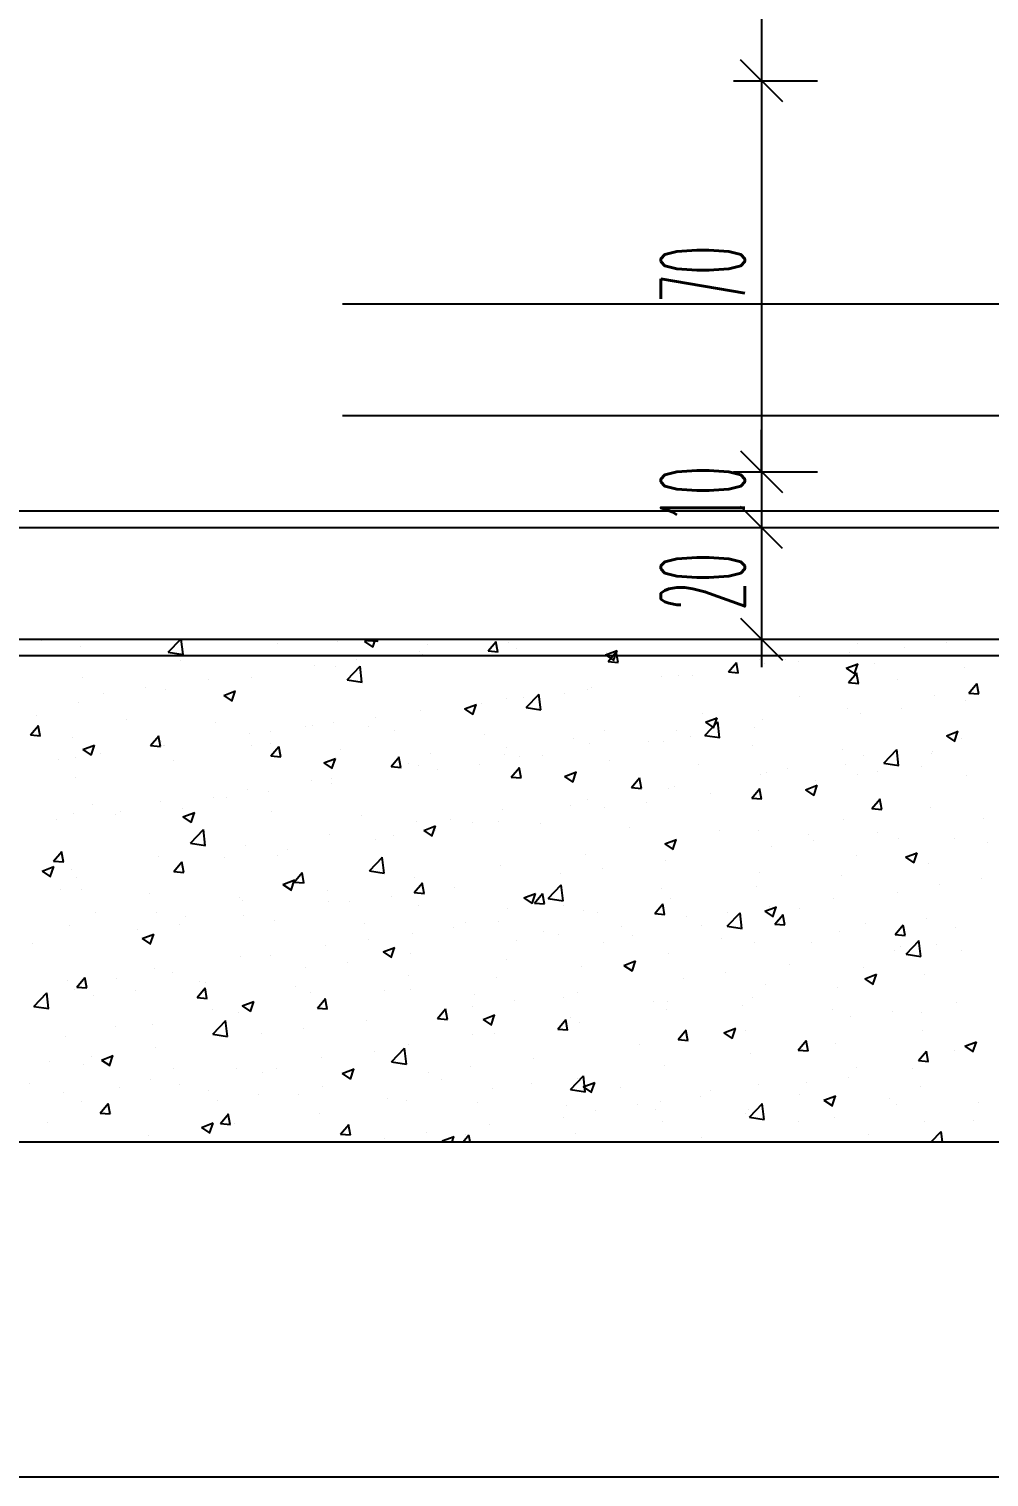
# Model space of a CAD drawing. Extents: x 78 to 306, y -397 to 18.
# Drawn here: x 271.1969 to 271.2313, y -396.7636 to -396.7117 of the extents above; entities that cross this region are included whole.
import ezdxf

# ---------------------------------------------------------------- set-up
doc = ezdxf.new("R2010")
doc.units = 0
doc.header["$LTSCALE"] = 0.5
doc.header["$MEASUREMENT"] = 0
doc.linetypes.add('DASHDOT2', pattern=[0.5, 0.25, -0.125, 0, -0.125])
doc.linetypes.add('DOT2', pattern=[0.125, 0, -0.125])
doc.layers.get('0').update_dxf_attribs({"linetype": 'CONTINUOUS'})
for name, color, linetype in [('AKS', 5, 'DASHDOT2'), ('DUVAR', 6, 'CONTINUOUS'), ('IZDUSUM', 2, 'DOT2'), ('MERDIVEN', 3, 'CONTINUOUS'), ('OLCU', 31, 'CONTINUOUS'), ('SIVA', 7, 'CONTINUOUS'), ('TARAMA', 8, 'CONTINUOUS')]:
    doc.layers.add(name, color=color, linetype=linetype)
doc.styles.add('OLCUIC', font='ROMANS.SHX', dxfattribs={"width": 0.4, "height": 0.15})

msp = doc.modelspace()

# ---------------------------------------------------------------- linework, layer by layer
at = {"color": 0, "linetype": 'ByBlock'}
for p, q in [((271.223894, -396.71431), (271.222394, -396.71281)), ((271.222394, -396.71281), (271.223894, -396.71431)), ((271.222394, -396.72681), (271.223894, -396.72831)), ((271.222394, -396.72681), (271.223894, -396.72831)), ((271.223894, -396.73031), (271.222394, -396.72881)), ((271.223894, -396.73031), (271.222394, -396.72881)), ((271.222394, -396.73281), (271.223894, -396.73431))]:
    msp.add_line(p, q, dxfattribs=at)
at = {"layer": 'AKS'}
for p, q in [((271.333144, -396.72156), (271.041144, -396.72156)), ((271.333144, -396.72556), (271.037144, -396.72556))]:
    msp.add_line(p, q, dxfattribs=at)
at = {"layer": 'DUVAR'}
for p, q in [((271.143144, -396.72956), (271.240144, -396.72956)), ((271.139144, -396.73356), (271.244144, -396.73356))]:
    msp.add_line(p, q, dxfattribs=at)
at = {"layer": 'IZDUSUM', "ltscale": 0.6}
msp.add_line((271.244144, -396.76356), (271.139144, -396.76356), dxfattribs=at)
at = {"layer": 'MERDIVEN'}
msp.add_line((271.121144, -396.75156), (271.262144, -396.75156), dxfattribs=at)
at = {"layer": 'OLCU', "ltscale": 1.4}
for p, q in [((271.223144, -396.57856), (271.223144, -396.73456)), ((271.223144, -396.61456), (271.223144, -396.71356)), ((271.222144, -396.71356), (271.225144, -396.71356)), ((271.223144, -396.71356), (271.223144, -396.72756)), ((271.223144, -396.72756), (271.223144, -396.72606)), ((271.222144, -396.72756), (271.225144, -396.72756)), ((271.223144, -396.72956), (271.223144, -396.73356)), ((271.223144, -396.72956), (271.223144, -396.73106))]:
    msp.add_line(p, q, dxfattribs=at)
at = {"layer": 'SIVA', "ltscale": 1.4}
for p, q in [((271.143744, -396.72896), (271.239544, -396.72896)), ((271.244744, -396.73416), (271.138544, -396.73416))]:
    msp.add_line(p, q, dxfattribs=at)
at = {"layer": 'TARAMA'}
for p, q in [((271.197361, -396.733619), (271.197361, -396.733619)), ((271.198748, -396.733811), (271.198748, -396.733811)), ((271.201907, -396.734022), (271.20235, -396.73356)), ((271.202434, -396.734105), (271.202371, -396.73356)), ((271.205827, -396.733723), (271.205827, -396.733723)), ((271.207978, -396.733626), (271.207978, -396.733626)), ((271.208933, -396.733639), (271.209139, -396.73356)), ((271.208933, -396.733639), (271.209231, -396.73384)), ((271.209049, -396.733604), (271.209086, -396.73356)), ((271.209049, -396.733604), (271.209408, -396.733635)), ((271.209226, -396.733842), (271.20932, -396.73356)), ((271.209402, -396.733637), (271.209388, -396.73356)), ((271.211181, -396.733762), (271.211181, -396.733762)), ((271.213353, -396.73398), (271.213642, -396.733636)), ((271.213706, -396.734013), (271.213636, -396.733637)), ((271.214099, -396.73368), (271.214099, -396.73368)), ((271.226574, -396.733699), (271.226574, -396.733699)), ((271.229401, -396.733587), (271.229401, -396.733587)), ((271.229751, -396.733672), (271.229751, -396.733672)), ((271.201907, -396.734022), (271.20244, -396.734105)), ((271.202328, -396.734323), (271.202328, -396.734323)), ((271.208638, -396.734293), (271.208638, -396.734293)), ((271.21091, -396.733993), (271.21091, -396.733993)), ((271.211019, -396.734102), (271.211019, -396.734102)), ((271.213353, -396.73398), (271.213711, -396.734012)), ((271.214384, -396.733897), (271.214384, -396.733897)), ((271.217556, -396.73412), (271.217976, -396.733958)), ((271.217556, -396.73412), (271.217854, -396.734321)), ((271.217587, -396.734032), (271.217587, -396.734032)), ((271.217656, -396.734357), (271.217946, -396.734012)), ((271.217848, -396.734322), (271.21797, -396.73396)), ((271.218009, -396.73439), (271.21794, -396.734013)), ((271.22079, -396.734168), (271.22079, -396.734168)), ((271.223075, -396.7343), (271.223075, -396.7343)), ((271.223993, -396.734303), (271.223993, -396.734303)), ((271.226285, -396.734037), (271.226285, -396.734037)), ((271.228249, -396.733869), (271.228249, -396.733869)), ((271.207136, -396.73449), (271.207136, -396.73449)), ((271.207902, -396.734552), (271.207902, -396.734552)), ((271.20831, -396.735015), (271.208778, -396.734528)), ((271.208838, -396.735098), (271.208772, -396.734529)), ((271.217656, -396.734357), (271.218015, -396.734388)), ((271.220173, -396.734843), (271.220173, -396.734843)), ((271.22196, -396.734733), (271.222249, -396.734389)), ((271.22196, -396.734733), (271.222318, -396.734765)), ((271.222187, -396.734667), (271.222187, -396.734667)), ((271.222313, -396.734766), (271.222243, -396.73439)), ((271.223254, -396.734421), (271.223254, -396.734421)), ((271.224459, -396.734368), (271.224459, -396.734368)), ((271.226179, -396.7346), (271.226599, -396.734439)), ((271.226179, -396.7346), (271.226477, -396.734801)), ((271.226263, -396.73511), (271.226553, -396.734765)), ((271.226471, -396.734803), (271.226593, -396.73444)), ((271.226616, -396.735143), (271.226547, -396.734767)), ((271.227196, -396.734438), (271.227196, -396.734438)), ((271.230399, -396.734574), (271.230399, -396.734574)), ((271.198829, -396.734924), (271.198829, -396.734924)), ((271.201074, -396.735288), (271.201074, -396.735288)), ((271.201791, -396.735359), (271.201791, -396.735359)), ((271.203347, -396.734989), (271.203347, -396.734989)), ((271.204872, -396.734936), (271.204872, -396.734936)), ((271.20831, -396.735015), (271.208844, -396.735098)), ((271.216896, -396.735364), (271.216896, -396.735364)), ((271.217057, -396.735293), (271.217057, -396.735293)), ((271.219576, -396.7349), (271.219576, -396.7349)), ((271.220685, -396.734865), (271.220685, -396.734865)), ((271.226263, -396.73511), (271.226622, -396.735141)), ((271.228012, -396.735016), (271.228012, -396.735016)), ((271.230567, -396.735486), (271.230856, -396.735142)), ((271.23092, -396.735519), (271.23085, -396.735143)), ((271.198675, -396.735809), (271.198675, -396.735809)), ((271.199572, -396.735486), (271.199572, -396.735486)), ((271.203892, -396.735574), (271.204312, -396.735413)), ((271.203892, -396.735574), (271.20419, -396.735776)), ((271.204184, -396.735777), (271.204306, -396.735414)), ((271.213121, -396.735861), (271.213121, -396.735861)), ((271.214026, -396.735677), (271.214026, -396.735677)), ((271.214623, -396.735663), (271.214623, -396.735663)), ((271.214714, -396.736009), (271.215181, -396.735522)), ((271.215241, -396.736091), (271.215175, -396.735522)), ((271.216076, -396.735501), (271.216076, -396.735501)), ((271.224512, -396.735617), (271.224512, -396.735617)), ((271.229328, -396.735584), (271.229328, -396.735584)), ((271.230445, -396.735739), (271.230445, -396.735739)), ((271.230567, -396.735486), (271.230926, -396.735518)), ((271.197201, -396.736286), (271.197201, -396.736286)), ((271.209332, -396.73636), (271.209332, -396.73636)), ((271.210946, -396.7361), (271.210946, -396.7361)), ((271.212514, -396.736055), (271.212935, -396.735893)), ((271.212514, -396.736055), (271.212813, -396.736256)), ((271.212577, -396.736101), (271.212577, -396.736101)), ((271.212807, -396.736257), (271.212929, -396.735895)), ((271.214714, -396.736009), (271.215247, -396.736091)), ((271.221013, -396.736218), (271.221013, -396.736218)), ((271.221137, -396.736535), (271.221557, -396.736374)), ((271.22143, -396.736738), (271.221551, -396.736375)), ((271.226212, -396.736034), (271.226212, -396.736034)), ((271.22667, -396.736236), (271.22667, -396.736236)), ((271.228172, -396.736038), (271.228172, -396.736038)), ((271.196971, -396.736987), (271.19726, -396.736643)), ((271.197324, -396.73702), (271.197254, -396.736644)), ((271.200404, -396.736422), (271.200404, -396.736422)), ((271.203607, -396.736557), (271.203607, -396.736557)), ((271.205558, -396.736857), (271.205558, -396.736857)), ((271.20681, -396.736692), (271.20681, -396.736692)), ((271.20706, -396.736659), (271.20706, -396.736659)), ((271.20783, -396.73655), (271.20783, -396.73655)), ((271.209078, -396.736702), (271.209078, -396.736702)), ((271.210013, -396.736828), (271.210013, -396.736828)), ((271.217514, -396.736818), (271.217514, -396.736818)), ((271.2201, -396.736841), (271.2201, -396.736841)), ((271.221117, -396.737002), (271.221584, -396.736515)), ((271.221137, -396.736535), (271.221436, -396.736737)), ((271.221645, -396.737085), (271.221578, -396.736515)), ((271.222881, -396.736735), (271.222881, -396.736735)), ((271.223181, -396.736418), (271.223181, -396.736418)), ((271.22976, -396.737016), (271.23018, -396.736855)), ((271.230053, -396.737218), (271.230174, -396.736856)), ((271.196971, -396.736987), (271.19733, -396.737019)), ((271.198466, -396.737092), (271.198466, -396.737092)), ((271.19885, -396.737509), (271.19927, -396.737348)), ((271.199143, -396.737712), (271.199265, -396.737349)), ((271.201275, -396.737364), (271.201564, -396.737019)), ((271.201275, -396.737364), (271.201633, -396.737395)), ((271.201627, -396.737397), (271.201558, -396.737021)), ((271.201669, -396.737228), (271.201669, -396.737228)), ((271.201718, -396.737356), (271.201718, -396.737356)), ((271.201768, -396.737356), (271.201768, -396.737356)), ((271.204799, -396.736934), (271.204799, -396.736934)), ((271.204872, -396.737363), (271.204872, -396.737363)), ((271.205578, -396.73774), (271.205867, -396.737396)), ((271.205579, -396.737303), (271.205579, -396.737303)), ((271.205931, -396.737773), (271.205862, -396.737397)), ((271.213216, -396.736963), (271.213216, -396.736963)), ((271.214015, -396.737419), (271.214015, -396.737419)), ((271.216419, -396.737098), (271.216419, -396.737098)), ((271.216984, -396.73729), (271.216984, -396.73729)), ((271.219107, -396.737232), (271.219107, -396.737232)), ((271.219622, -396.737234), (271.219622, -396.737234)), ((271.220609, -396.737034), (271.220609, -396.737034)), ((271.221117, -396.737002), (271.221651, -396.737084)), ((271.222825, -396.737369), (271.222825, -396.737369)), ((271.22976, -396.737016), (271.230058, -396.737217)), ((271.230303, -396.737116), (271.230303, -396.737116)), ((271.197994, -396.737853), (271.197994, -396.737853)), ((271.198602, -396.737806), (271.198602, -396.737806)), ((271.19885, -396.737509), (271.199149, -396.737711)), ((271.199496, -396.737655), (271.199496, -396.737655)), ((271.20208, -396.737903), (271.20208, -396.737903)), ((271.205578, -396.73774), (271.205937, -396.737772)), ((271.207473, -396.73799), (271.207893, -396.737829)), ((271.207766, -396.738193), (271.207887, -396.73783)), ((271.208075, -396.737498), (271.208075, -396.737498)), ((271.209882, -396.738117), (271.210171, -396.737772)), ((271.210234, -396.73815), (271.210165, -396.737774)), ((271.211278, -396.737634), (271.211278, -396.737634)), ((271.213954, -396.737675), (271.213954, -396.737675)), ((271.214481, -396.737769), (271.214481, -396.737769)), ((271.215317, -396.737731), (271.215317, -396.737731)), ((271.217684, -396.737904), (271.217684, -396.737904)), ((271.226027, -396.737504), (271.226027, -396.737504)), ((271.226804, -396.737717), (271.226804, -396.737717)), ((271.227521, -396.737995), (271.227988, -396.737508)), ((271.228048, -396.738078), (271.227982, -396.737508)), ((271.22923, -396.73764), (271.22923, -396.73764)), ((271.229255, -396.737582), (271.229255, -396.737582)), ((271.207473, -396.73799), (271.207772, -396.738191)), ((271.209882, -396.738117), (271.21024, -396.738148)), ((271.210516, -396.738019), (271.210516, -396.738019)), ((271.210873, -396.738097), (271.210873, -396.738097)), ((271.211543, -396.738227), (271.211543, -396.738227)), ((271.213045, -396.73803), (271.213045, -396.73803)), ((271.214185, -396.738494), (271.214474, -396.738149)), ((271.214538, -396.738526), (271.214469, -396.73815)), ((271.216096, -396.73847), (271.216516, -396.738309)), ((271.216096, -396.73847), (271.216394, -396.738672)), ((271.216388, -396.738673), (271.21651, -396.738311)), ((271.220887, -396.73804), (271.220887, -396.73804)), ((271.223108, -396.738415), (271.223108, -396.738415)), ((271.223305, -396.738317), (271.223305, -396.738317)), ((271.22409, -396.738175), (271.22409, -396.738175)), ((271.226139, -396.738031), (271.226139, -396.738031)), ((271.226594, -396.738405), (271.226594, -396.738405)), ((271.227293, -396.73831), (271.227293, -396.73831)), ((271.227521, -396.737995), (271.228054, -396.738078)), ((271.228866, -396.738105), (271.228866, -396.738105)), ((271.230496, -396.738446), (271.230496, -396.738446)), ((271.198581, -396.738504), (271.198581, -396.738504)), ((271.204726, -396.738931), (271.204726, -396.738931)), ((271.207017, -396.73862), (271.207017, -396.73862)), ((271.207754, -396.738726), (271.207754, -396.738726)), ((271.207757, -396.738547), (271.207757, -396.738547)), ((271.214185, -396.738494), (271.214544, -396.738525)), ((271.218489, -396.73887), (271.218778, -396.738525)), ((271.218489, -396.73887), (271.218847, -396.738901)), ((271.218842, -396.738903), (271.218772, -396.738527)), ((271.219806, -396.738918), (271.219806, -396.738918)), ((271.220028, -396.738838), (271.220028, -396.738838)), ((271.222792, -396.739247), (271.223082, -396.738902)), ((271.223145, -396.739279), (271.223076, -396.738903)), ((271.224719, -396.738951), (271.225139, -396.73879)), ((271.224719, -396.738951), (271.225017, -396.739152)), ((271.225011, -396.739154), (271.225133, -396.738791)), ((271.225092, -396.738602), (271.225092, -396.738602)), ((271.19921, -396.739472), (271.19921, -396.739472)), ((271.201645, -396.739353), (271.201645, -396.739353)), ((271.203518, -396.739221), (271.203518, -396.739221)), ((271.203979, -396.739223), (271.203979, -396.739223)), ((271.205481, -396.739026), (271.205481, -396.739026)), ((271.216911, -396.739288), (271.216911, -396.739288)), ((271.21903, -396.7394), (271.21903, -396.7394)), ((271.221303, -396.739101), (271.221303, -396.739101)), ((271.222792, -396.739247), (271.223151, -396.739278)), ((271.227096, -396.739623), (271.227385, -396.739278)), ((271.227449, -396.739656), (271.227379, -396.73928)), ((271.197917, -396.740021), (271.197917, -396.740021)), ((271.198529, -396.739803), (271.198529, -396.739803)), ((271.200019, -396.739821), (271.200019, -396.739821)), ((271.20019, -396.739722), (271.20019, -396.739722)), ((271.202413, -396.739607), (271.202413, -396.739607)), ((271.202432, -396.739925), (271.202852, -396.739764)), ((271.202432, -396.739925), (271.20273, -396.740126)), ((271.202724, -396.740128), (271.202846, -396.739765)), ((271.205616, -396.739742), (271.205616, -396.739742)), ((271.208819, -396.739878), (271.208819, -396.739878)), ((271.212022, -396.740013), (271.212022, -396.740013)), ((271.213881, -396.739672), (271.213881, -396.739672)), ((271.216307, -396.739519), (271.216307, -396.739519)), ((271.217528, -396.739598), (271.217528, -396.739598)), ((271.226066, -396.740029), (271.226066, -396.740029)), ((271.227096, -396.739623), (271.227455, -396.739654)), ((271.229182, -396.739579), (271.229182, -396.739579)), ((271.231077, -396.739973), (271.231077, -396.739973)), ((271.202702, -396.74086), (271.20317, -396.740373)), ((271.20323, -396.740943), (271.203164, -396.740373)), ((271.207684, -396.740544), (271.207684, -396.740544)), ((271.2108, -396.740094), (271.2108, -396.740094)), ((271.211055, -396.740406), (271.211475, -396.740244)), ((271.211055, -396.740406), (271.211353, -396.740607)), ((271.211347, -396.740608), (271.211469, -396.740246)), ((271.211466, -396.740396), (271.211466, -396.740396)), ((271.212807, -396.740119), (271.212807, -396.740119)), ((271.213739, -396.740097), (271.213739, -396.740097)), ((271.215225, -396.740148), (271.215225, -396.740148)), ((271.218428, -396.740284), (271.218428, -396.740284)), ((271.221631, -396.740419), (271.221631, -396.740419)), ((271.223035, -396.740413), (271.223035, -396.740413)), ((271.227288, -396.740472), (271.227288, -396.740472)), ((271.202702, -396.74086), (271.203236, -396.740943)), ((271.204653, -396.740928), (271.204653, -396.740928)), ((271.209308, -396.74072), (271.209308, -396.74072)), ((271.209964, -396.740594), (271.209964, -396.740594)), ((271.219677, -396.740886), (271.220097, -396.740725)), ((271.219677, -396.740886), (271.219976, -396.741087)), ((271.219955, -396.740835), (271.219955, -396.740835)), ((271.21997, -396.741089), (271.220092, -396.740726)), ((271.223513, -396.740969), (271.223513, -396.740969)), ((271.224834, -396.740554), (271.224834, -396.740554)), ((271.225016, -396.740771), (271.225016, -396.740771)), ((271.228037, -396.740689), (271.228037, -396.740689)), ((271.230055, -396.740696), (271.230055, -396.740696)), ((271.23124, -396.740825), (271.23124, -396.740825)), ((271.197803, -396.741501), (271.198093, -396.741156)), ((271.197803, -396.741501), (271.198162, -396.741532)), ((271.198156, -396.741533), (271.198087, -396.741157)), ((271.201572, -396.741351), (271.201572, -396.741351)), ((271.202107, -396.741877), (271.202396, -396.741532)), ((271.20246, -396.74191), (271.20239, -396.741534)), ((271.202401, -396.74159), (271.202401, -396.74159)), ((271.203903, -396.741392), (271.203903, -396.741392)), ((271.205809, -396.74132), (271.205809, -396.74132)), ((271.206175, -396.741093), (271.206175, -396.741093)), ((271.209106, -396.741853), (271.209573, -396.741366)), ((271.209633, -396.741936), (271.209567, -396.741366)), ((271.216838, -396.741285), (271.216838, -396.741285)), ((271.219724, -396.741468), (271.219724, -396.741468)), ((271.226556, -396.741297), (271.226556, -396.741297)), ((271.2283, -396.741367), (271.22872, -396.741205)), ((271.2283, -396.741367), (271.228599, -396.741568)), ((271.228593, -396.741569), (271.228714, -396.741207)), ((271.229109, -396.741576), (271.229109, -396.741576)), ((271.19739, -396.74186), (271.197811, -396.741699)), ((271.19739, -396.74186), (271.197689, -396.742062)), ((271.197683, -396.742063), (271.197805, -396.7417)), ((271.198456, -396.741801), (271.198456, -396.741801)), ((271.198611, -396.742089), (271.198611, -396.742089)), ((271.202107, -396.741877), (271.202466, -396.741908)), ((271.20231, -396.741921), (271.20231, -396.741921)), ((271.206411, -396.742254), (271.2067, -396.741909)), ((271.206763, -396.742286), (271.206694, -396.74191)), ((271.209106, -396.741853), (271.209639, -396.741936)), ((271.210727, -396.742092), (271.210727, -396.742092)), ((271.213808, -396.741669), (271.213808, -396.741669)), ((271.21595, -396.741965), (271.21595, -396.741965)), ((271.217452, -396.741767), (271.217452, -396.741767)), ((271.223057, -396.741897), (271.223057, -396.741897)), ((271.225993, -396.742026), (271.225993, -396.742026)), ((271.198042, -396.742538), (271.198042, -396.742538)), ((271.198811, -396.742522), (271.198811, -396.742522)), ((271.206013, -396.742341), (271.206433, -396.74218)), ((271.206013, -396.742341), (271.206312, -396.742542)), ((271.206306, -396.742543), (271.206427, -396.742181)), ((271.206411, -396.742254), (271.206769, -396.742285)), ((271.207611, -396.742542), (271.207611, -396.742542)), ((271.210714, -396.74263), (271.211003, -396.742285)), ((271.211067, -396.742663), (271.210998, -396.742287)), ((271.21216, -396.742464), (271.21216, -396.742464)), ((271.215509, -396.742846), (271.215976, -396.742359)), ((271.216037, -396.742929), (271.21597, -396.742359)), ((271.219558, -396.742498), (271.219558, -396.742498)), ((271.222962, -396.74241), (271.222962, -396.74241)), ((271.227994, -396.742614), (271.227994, -396.742614)), ((271.229499, -396.74234), (271.229499, -396.74234)), ((271.231001, -396.742142), (271.231001, -396.742142)), ((271.201245, -396.742673), (271.201245, -396.742673)), ((271.204448, -396.742808), (271.204448, -396.742808)), ((271.20458, -396.742926), (271.20458, -396.742926)), ((271.207651, -396.742943), (271.207651, -396.742943)), ((271.208386, -396.74296), (271.208386, -396.74296)), ((271.209888, -396.742763), (271.209888, -396.742763)), ((271.210714, -396.74263), (271.211073, -396.742662)), ((271.210854, -396.743079), (271.210854, -396.743079)), ((271.214636, -396.742821), (271.215056, -396.74266)), ((271.214636, -396.742821), (271.214934, -396.743023)), ((271.214929, -396.743024), (271.21505, -396.742661)), ((271.215018, -396.743007), (271.215307, -396.742662)), ((271.215018, -396.743007), (271.215376, -396.743038)), ((271.215371, -396.743039), (271.215301, -396.742663)), ((271.215509, -396.742846), (271.216043, -396.742929)), ((271.216059, -396.743099), (271.216059, -396.743099)), ((271.219321, -396.743383), (271.219611, -396.743038)), ((271.219674, -396.743416), (271.219605, -396.74304)), ((271.219882, -396.742833), (271.219882, -396.742833)), ((271.223259, -396.743302), (271.223679, -396.743141)), ((271.223437, -396.743138), (271.223437, -396.743138)), ((271.223551, -396.743505), (271.223673, -396.743142)), ((271.225709, -396.742838), (271.225709, -396.742838)), ((271.199307, -396.743343), (271.199307, -396.743343)), ((271.201499, -396.743348), (271.201499, -396.743348)), ((271.20251, -396.743479), (271.20251, -396.743479)), ((271.204597, -396.743459), (271.204597, -396.743459)), ((271.205713, -396.743614), (271.205713, -396.743614)), ((271.214057, -396.743214), (271.214057, -396.743214)), ((271.216765, -396.743283), (271.216765, -396.743283)), ((271.21726, -396.743349), (271.21726, -396.743349)), ((271.219321, -396.743383), (271.21968, -396.743415)), ((271.220462, -396.743485), (271.220462, -396.743485)), ((271.221913, -396.74384), (271.22238, -396.743352)), ((271.221935, -396.743335), (271.221935, -396.743335)), ((271.22244, -396.743922), (271.222374, -396.743353)), ((271.223259, -396.743302), (271.223557, -396.743503)), ((271.223625, -396.74376), (271.223914, -396.743415)), ((271.223665, -396.74362), (271.223665, -396.74362)), ((271.223978, -396.743792), (271.223908, -396.743416)), ((271.224495, -396.743215), (271.224495, -396.743215)), ((271.229036, -396.743574), (271.229036, -396.743574)), ((271.198383, -396.743798), (271.198383, -396.743798)), ((271.200822, -396.743956), (271.200822, -396.743956)), ((271.200972, -396.744276), (271.201392, -396.744115)), ((271.201264, -396.744479), (271.201386, -396.744116)), ((271.202324, -396.743758), (271.202324, -396.743758)), ((271.208916, -396.743749), (271.208916, -396.743749)), ((271.210654, -396.744089), (271.210654, -396.744089)), ((271.212119, -396.743885), (271.212119, -396.743885)), ((271.21256, -396.743699), (271.21256, -396.743699)), ((271.213735, -396.743667), (271.213735, -396.743667)), ((271.215322, -396.74402), (271.215322, -396.74402)), ((271.215873, -396.744133), (271.215873, -396.744133)), ((271.218146, -396.743834), (271.218146, -396.743834)), ((271.218525, -396.744155), (271.218525, -396.744155)), ((271.220996, -396.743815), (271.220996, -396.743815)), ((271.221913, -396.74384), (271.222446, -396.743922)), ((271.223625, -396.74376), (271.223983, -396.743791)), ((271.22592, -396.744023), (271.22592, -396.744023)), ((271.226868, -396.743755), (271.226868, -396.743755)), ((271.227928, -396.744136), (271.228218, -396.743791)), ((271.227928, -396.744136), (271.228287, -396.744168)), ((271.228281, -396.744169), (271.228212, -396.743793)), ((271.230071, -396.743891), (271.230071, -396.743891)), ((271.197033, -396.744455), (271.197033, -396.744455)), ((271.200972, -396.744276), (271.20127, -396.744477)), ((271.207538, -396.744539), (271.207538, -396.744539)), ((271.209061, -396.7443), (271.209061, -396.7443)), ((271.209595, -396.744757), (271.210015, -396.744595)), ((271.209887, -396.744959), (271.210009, -396.744597)), ((271.214371, -396.744331), (271.214371, -396.744331)), ((271.217496, -396.744416), (271.217496, -396.744416)), ((271.221728, -396.744291), (271.221728, -396.744291)), ((271.222889, -396.744408), (271.222889, -396.744408)), ((271.22493, -396.744426), (271.22493, -396.744426)), ((271.228133, -396.744561), (271.228133, -396.744561)), ((271.228316, -396.744833), (271.228783, -396.744346)), ((271.228844, -396.744916), (271.228777, -396.744346)), ((271.229422, -396.744508), (271.229422, -396.744508)), ((271.204507, -396.744923), (271.204507, -396.744923)), ((271.205561, -396.7449), (271.205561, -396.7449)), ((271.20831, -396.745129), (271.20831, -396.745129)), ((271.209595, -396.744757), (271.209893, -396.744958)), ((271.210582, -396.74483), (271.210582, -396.74483)), ((271.213997, -396.745017), (271.213997, -396.745017)), ((271.218217, -396.745237), (271.218638, -396.745076)), ((271.21851, -396.74544), (271.218632, -396.745077)), ((271.219809, -396.74483), (271.219809, -396.74483)), ((271.224131, -396.745205), (271.224131, -396.745205)), ((271.22792, -396.744706), (271.22792, -396.744706)), ((271.228316, -396.744833), (271.22885, -396.744915)), ((271.230285, -396.744714), (271.230285, -396.744714)), ((271.198636, -396.746014), (271.198925, -396.745669)), ((271.198989, -396.746046), (271.198919, -396.74567)), ((271.200051, -396.745723), (271.200051, -396.745723)), ((271.201426, -396.745346), (271.201426, -396.745346)), ((271.202062, -396.745501), (271.202062, -396.745501)), ((271.206808, -396.745327), (271.206808, -396.745327)), ((271.210498, -396.745617), (271.210498, -396.745617)), ((271.213662, -396.745664), (271.213662, -396.745664)), ((271.216692, -396.74528), (271.216692, -396.74528)), ((271.218217, -396.745237), (271.218516, -396.745438)), ((271.220357, -396.745702), (271.220357, -396.745702)), ((271.221859, -396.745504), (271.221859, -396.745504)), ((271.226786, -396.745314), (271.226786, -396.745314)), ((271.22684, -396.745718), (271.22726, -396.745556)), ((271.22684, -396.745718), (271.227139, -396.745919)), ((271.227133, -396.74592), (271.227254, -396.745558)), ((271.228963, -396.745571), (271.228963, -396.745571)), ((271.197094, -396.746705), (271.197562, -396.746218)), ((271.197622, -396.746788), (271.197556, -396.746218)), ((271.19831, -396.745795), (271.19831, -396.745795)), ((271.198563, -396.746102), (271.198563, -396.746102)), ((271.198636, -396.746014), (271.198995, -396.746045)), ((271.200746, -396.746125), (271.200746, -396.746125)), ((271.20294, -396.74639), (271.203229, -396.746046)), ((271.203018, -396.745826), (271.203018, -396.745826)), ((271.203292, -396.746423), (271.203223, -396.746047)), ((271.203254, -396.745858), (271.203254, -396.745858)), ((271.206457, -396.745993), (271.206457, -396.745993)), ((271.206999, -396.746218), (271.206999, -396.746218)), ((271.20966, -396.746129), (271.20966, -396.746129)), ((271.210581, -396.746086), (271.210581, -396.746086)), ((271.216567, -396.746201), (271.216567, -396.746201)), ((271.223287, -396.745915), (271.223287, -396.745915)), ((271.225847, -396.746021), (271.225847, -396.746021)), ((271.197094, -396.746705), (271.197628, -396.746788)), ((271.199244, -396.746323), (271.199244, -396.746323)), ((271.20294, -396.74639), (271.203298, -396.746422)), ((271.204553, -396.746692), (271.204973, -396.74653)), ((271.204553, -396.746692), (271.204852, -396.746893)), ((271.204846, -396.746894), (271.204968, -396.746532)), ((271.207243, -396.746767), (271.207532, -396.746422)), ((271.207243, -396.746767), (271.207602, -396.746798)), ((271.207465, -396.746536), (271.207465, -396.746536)), ((271.207596, -396.746799), (271.207527, -396.746423)), ((271.212793, -396.746698), (271.212793, -396.746698)), ((271.212863, -396.746264), (271.212863, -396.746264)), ((271.214295, -396.7465), (271.214295, -396.7465)), ((271.216066, -396.746399), (271.216066, -396.746399)), ((271.219269, -396.746535), (271.219269, -396.746535)), ((271.219788, -396.746516), (271.219788, -396.746516)), ((271.222472, -396.74667), (271.222472, -396.74667)), ((271.222816, -396.746405), (271.222816, -396.746405)), ((271.230116, -396.746576), (271.230116, -396.746576)), ((271.203498, -396.747698), (271.203965, -396.747211)), ((271.2035, -396.746818), (271.2035, -396.746818)), ((271.204025, -396.747781), (271.203959, -396.747211)), ((271.204434, -396.74692), (271.204434, -396.74692)), ((271.209004, -396.747196), (271.209004, -396.747196)), ((271.211547, -396.747143), (271.211836, -396.746799)), ((271.211547, -396.747143), (271.211905, -396.747175)), ((271.211899, -396.747176), (271.21183, -396.7468)), ((271.213176, -396.747172), (271.213596, -396.747011)), ((271.213176, -396.747172), (271.213475, -396.747374)), ((271.213469, -396.747375), (271.21359, -396.747012)), ((271.21585, -396.74752), (271.216139, -396.747175)), ((271.216203, -396.747553), (271.216134, -396.747176)), ((271.216289, -396.747116), (271.216289, -396.747116)), ((271.216619, -396.747277), (271.216619, -396.747277)), ((271.219736, -396.746827), (271.219736, -396.746827)), ((271.225675, -396.746805), (271.225675, -396.746805)), ((271.226342, -396.747072), (271.226342, -396.747072)), ((271.227844, -396.746875), (271.227844, -396.746875)), ((271.228878, -396.746941), (271.228878, -396.746941)), ((271.198237, -396.747793), (271.198237, -396.747793)), ((271.200001, -396.747419), (271.200001, -396.747419)), ((271.201353, -396.747343), (271.201353, -396.747343)), ((271.203498, -396.747698), (271.204031, -396.747781)), ((271.205229, -396.747693), (271.205229, -396.747693)), ((271.206731, -396.747496), (271.206731, -396.747496)), ((271.21279, -396.747717), (271.21279, -396.747717)), ((271.213589, -396.747661), (271.213589, -396.747661)), ((271.21585, -396.74752), (271.216209, -396.747551)), ((271.220154, -396.747896), (271.220443, -396.747552)), ((271.220507, -396.747929), (271.220437, -396.747553)), ((271.221799, -396.747653), (271.222219, -396.747492)), ((271.221799, -396.747653), (271.222097, -396.747854)), ((271.222091, -396.747855), (271.222213, -396.747493)), ((271.222553, -396.747571), (271.222553, -396.747571)), ((271.22889, -396.747568), (271.22889, -396.747568)), ((271.20144, -396.748192), (271.20144, -396.748192)), ((271.209291, -396.748318), (271.209291, -396.748318)), ((271.209901, -396.748691), (271.210368, -396.748204)), ((271.210429, -396.748774), (271.210363, -396.748204)), ((271.210508, -396.748084), (271.210508, -396.748084)), ((271.218778, -396.748068), (271.218778, -396.748068)), ((271.220154, -396.747896), (271.220512, -396.747928)), ((271.22028, -396.747871), (271.22028, -396.747871)), ((271.224457, -396.748273), (271.224747, -396.747928)), ((271.224457, -396.748273), (271.224816, -396.748304)), ((271.22481, -396.748306), (271.224741, -396.747929)), ((271.225774, -396.748018), (271.225774, -396.748018)), ((271.228761, -396.748649), (271.22905, -396.748305)), ((271.229114, -396.748682), (271.229044, -396.748306)), ((271.230038, -396.748294), (271.230038, -396.748294)), ((271.230422, -396.748133), (271.230842, -396.747972)), ((271.230422, -396.748133), (271.23072, -396.748335)), ((271.230714, -396.748336), (271.230836, -396.747973)), ((271.197665, -396.748689), (271.197665, -396.748689)), ((271.198883, -396.748789), (271.198883, -396.748789)), ((271.199167, -396.748491), (271.199167, -396.748491)), ((271.199512, -396.748627), (271.199932, -396.748466)), ((271.199512, -396.748627), (271.19981, -396.748828)), ((271.199805, -396.74883), (271.199926, -396.748467)), ((271.207392, -396.748534), (271.207392, -396.748534)), ((271.209901, -396.748691), (271.210435, -396.748774)), ((271.214989, -396.748567), (271.214989, -396.748567)), ((271.219663, -396.748825), (271.219663, -396.748825)), ((271.222743, -396.748402), (271.222743, -396.748402)), ((271.228761, -396.748649), (271.22912, -396.748681)), ((271.201281, -396.74934), (271.201281, -396.74934)), ((271.202086, -396.748924), (271.202086, -396.748924)), ((271.204361, -396.748918), (271.204361, -396.748918)), ((271.205289, -396.749059), (271.205289, -396.749059)), ((271.205791, -396.748918), (271.205791, -396.748918)), ((271.208135, -396.749107), (271.208555, -396.748946)), ((271.208135, -396.749107), (271.208433, -396.749309)), ((271.208427, -396.74931), (271.208549, -396.748947)), ((271.208492, -396.749195), (271.208492, -396.749195)), ((271.211214, -396.749064), (271.211214, -396.749064)), ((271.211694, -396.74933), (271.211694, -396.74933)), ((271.212717, -396.748866), (271.212717, -396.748866)), ((271.216305, -396.749684), (271.216772, -396.749197)), ((271.216546, -396.749275), (271.216546, -396.749275)), ((271.216832, -396.749767), (271.216766, -396.749197)), ((271.226266, -396.749241), (271.226266, -396.749241)), ((271.226538, -396.748894), (271.226538, -396.748894)), ((271.228538, -396.748942), (271.228538, -396.748942)), ((271.196945, -396.749459), (271.196945, -396.749459)), ((271.198164, -396.74979), (271.198164, -396.74979)), ((271.200148, -396.749595), (271.200148, -396.749595)), ((271.202292, -396.749519), (271.202292, -396.749519)), ((271.203351, -396.74973), (271.203351, -396.74973)), ((271.205153, -396.749862), (271.205153, -396.749862)), ((271.206554, -396.749865), (271.206554, -396.749865)), ((271.207425, -396.749563), (271.207425, -396.749563)), ((271.213516, -396.749659), (271.213516, -396.749659)), ((271.214897, -396.749465), (271.214897, -396.749465)), ((271.216305, -396.749684), (271.216838, -396.749767)), ((271.216758, -396.749588), (271.217178, -396.749427)), ((271.216758, -396.749588), (271.217056, -396.749789)), ((271.21705, -396.749791), (271.217172, -396.749428)), ((271.2181, -396.749601), (271.2181, -396.749601)), ((271.221303, -396.749736), (271.221303, -396.749736)), ((271.223039, -396.749495), (271.223039, -396.749495)), ((271.224506, -396.749871), (271.224506, -396.749871)), ((271.224764, -396.749439), (271.224764, -396.749439)), ((271.228817, -396.749566), (271.228817, -396.749566)), ((271.198793, -396.750119), (271.198793, -396.750119)), ((271.199469, -396.750527), (271.199758, -396.750182)), ((271.199821, -396.75056), (271.199752, -396.750184)), ((271.203651, -396.75006), (271.203651, -396.75006)), ((271.209757, -396.750001), (271.209757, -396.750001)), ((271.210435, -396.750081), (271.210435, -396.750081)), ((271.21296, -396.750136), (271.21296, -396.750136)), ((271.216162, -396.750271), (271.216162, -396.750271)), ((271.218702, -396.750237), (271.218702, -396.750237)), ((271.21954, -396.750096), (271.21954, -396.750096)), ((271.220974, -396.749938), (271.220974, -396.749938)), ((271.22267, -396.7504), (271.22267, -396.7504)), ((271.222708, -396.750677), (271.223175, -396.75019)), ((271.223236, -396.75076), (271.223169, -396.75019)), ((271.22538, -396.750068), (271.2258, -396.749907)), ((271.22538, -396.750068), (271.225679, -396.75027)), ((271.225673, -396.750271), (271.225795, -396.749909)), ((271.225701, -396.750016), (271.225701, -396.750016)), ((271.227709, -396.750007), (271.227709, -396.750007)), ((271.227976, -396.750212), (271.227976, -396.750212)), ((271.230912, -396.750142), (271.230912, -396.750142)), ((271.197589, -396.750858), (271.197589, -396.750858)), ((271.199469, -396.750527), (271.199827, -396.750558)), ((271.199861, -396.750559), (271.199861, -396.750559)), ((271.203093, -396.751043), (271.203514, -396.750881)), ((271.203386, -396.751245), (271.203508, -396.750883)), ((271.203772, -396.750903), (271.204061, -396.750559)), ((271.203772, -396.750903), (271.204131, -396.750935)), ((271.204125, -396.750936), (271.204055, -396.75056)), ((271.204288, -396.750915), (271.204288, -396.750915)), ((271.207319, -396.750531), (271.207319, -396.750531)), ((271.216041, -396.750696), (271.216041, -396.750696)), ((271.2172, -396.750435), (271.2172, -396.750435)), ((271.219365, -396.750407), (271.219365, -396.750407)), ((271.21959, -396.750822), (271.21959, -396.750822)), ((271.222568, -396.750542), (271.222568, -396.750542)), ((271.222708, -396.750677), (271.223242, -396.75076)), ((271.224477, -396.750812), (271.224477, -396.750812)), ((271.225771, -396.750677), (271.225771, -396.750677)), ((271.228974, -396.750813), (271.228974, -396.750813)), ((271.230749, -396.75081), (271.230749, -396.75081)), ((271.201208, -396.751338), (271.201208, -396.751338)), ((271.203093, -396.751043), (271.203392, -396.751244)), ((271.208076, -396.75128), (271.208365, -396.750935)), ((271.208076, -396.75128), (271.208434, -396.751311)), ((271.208428, -396.751313), (271.208359, -396.750937)), ((271.209636, -396.751431), (271.209636, -396.751431)), ((271.211138, -396.751233), (271.211138, -396.751233)), ((271.211716, -396.751523), (271.212136, -396.751362)), ((271.212064, -396.75156), (271.21213, -396.751363)), ((271.21246, -396.75156), (271.212668, -396.751312)), ((271.212542, -396.751297), (271.212542, -396.751297)), ((271.212708, -396.75156), (271.212663, -396.751313)), ((271.21341, -396.750934), (271.21341, -396.750934)), ((271.216473, -396.751272), (271.216473, -396.751272)), ((271.220978, -396.751413), (271.220978, -396.751413)), ((271.22696, -396.751309), (271.22696, -396.751309)), ((271.229218, -396.75156), (271.229579, -396.751183)), ((271.229617, -396.75156), (271.229573, -396.751184)), ((271.211716, -396.751523), (271.211771, -396.75156))]:
    msp.add_line(p, q, dxfattribs=at)

# ---------------------------------------------------------------- texts
at = {"layer": 'OLCU', "style": 'OLCUIC', "width": 0.4}
for s, p in [('70', (271.222544, -396.721531)), ('10', (271.222544, -396.729417)), ('20', (271.222544, -396.732531))]:
    msp.add_text(s, height=0.003, rotation=90, dxfattribs=at).set_placement(p)

doc.saveas('drawing.dxf')
